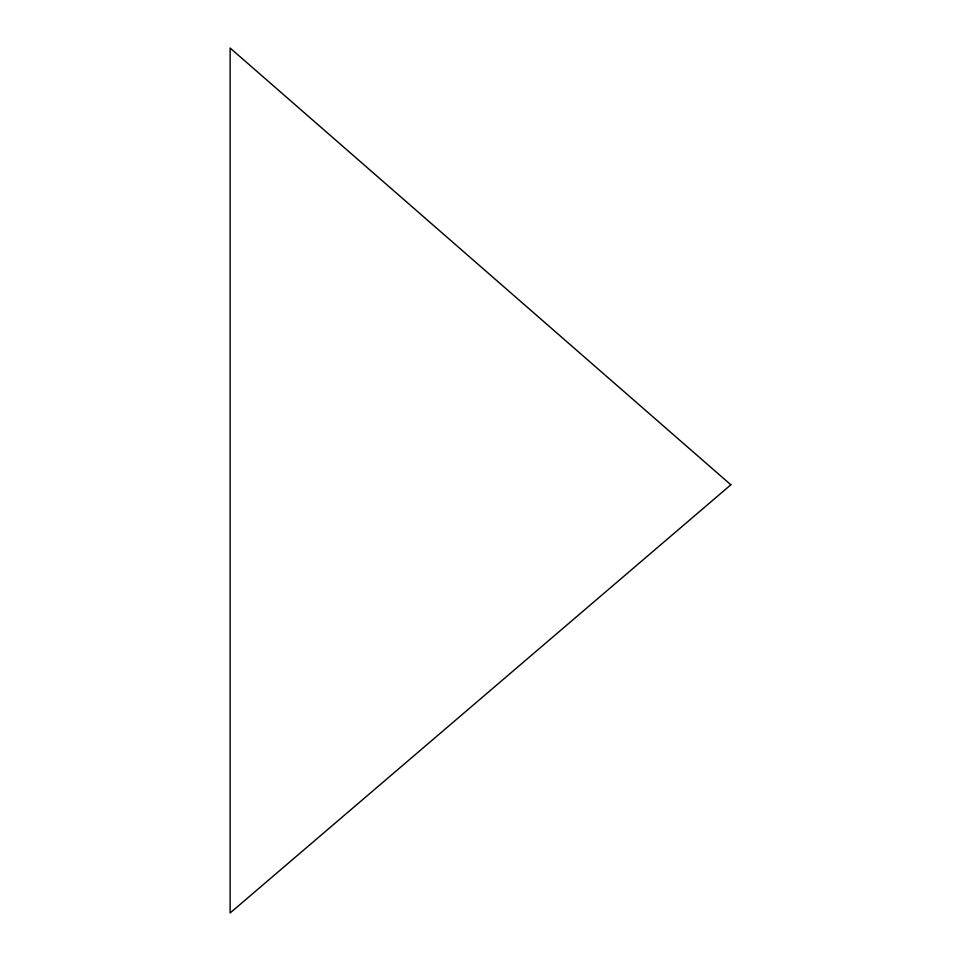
<?xml version="1.0" encoding="UTF-8"?>
<svg xmlns="http://www.w3.org/2000/svg" width="961" height="961" viewBox="0 0 961 961"><rect width="100%" height="100%" fill="white"/><g stroke="black" fill="none" stroke-linecap="round" stroke-linejoin="round"><path stroke-width="1.44" d="M730.865 484.788L230.135 912.95L230.135 48.05L730.865 484.788"/></g></svg>
